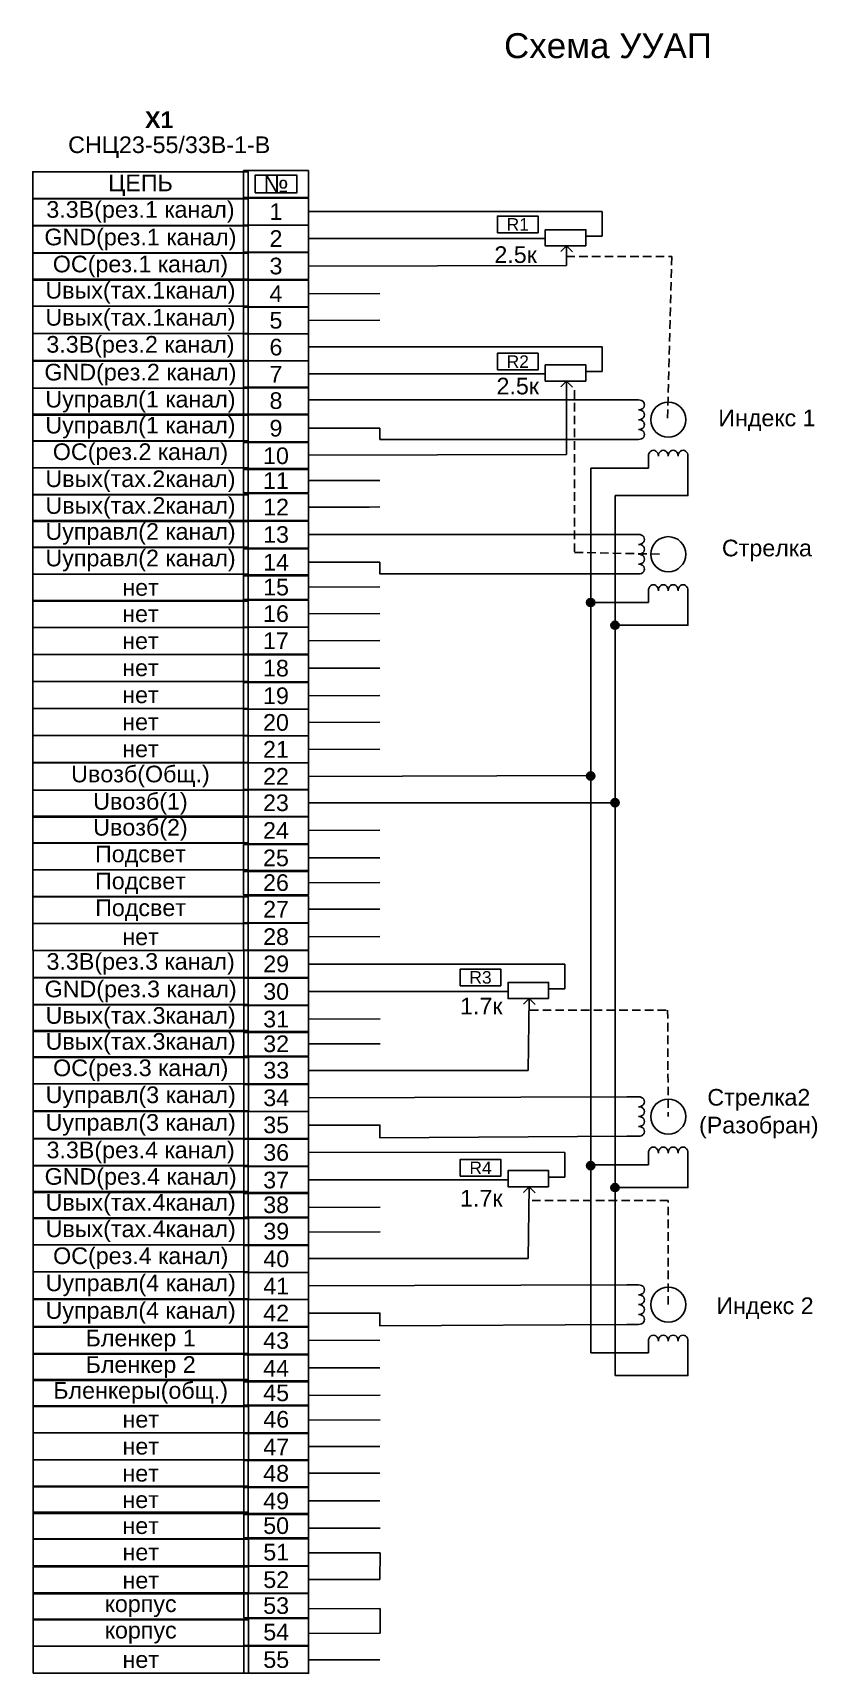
# Model space of a CAD drawing. Extents: x 47 to 144, y 67 to 269.
import ezdxf

# ---------------------------------------------------------------- set-up
doc = ezdxf.new("R2010")
doc.units = 0
doc.header["$LTSCALE"] = 2.1
doc.header["$MEASUREMENT"] = 0
doc.linetypes.add('DASHED', pattern=[0.75, 0.5, -0.25])
doc.layers.get('0').update_dxf_attribs({"linetype": 'CONTINUOUS'})
for name, color, linetype in [('ELECTRICAL', 7, 'CONTINUOUS'), ('Блок-схема', 7, 'CONTINUOUS'), ('Соединительная_линия', 7, 'CONTINUOUS')]:
    doc.layers.add(name, color=color, linetype=linetype)
doc.styles.get("Standard").update_dxf_attribs({"font": 'txt.shx'})

msp = doc.modelspace()

# ---------------------------------------------------------------- hatches: boundary and pattern name
h = msp.add_hatch(color=7)
edge = h.paths.add_edge_path()
edge.add_arc((116, 198.8), 0.5, 0, 360)
h = msp.add_hatch(color=7)
edge = h.paths.add_edge_path()
edge.add_arc((119, 196), 0.5, 0, 360)
h = msp.add_hatch(color=7)
edge = h.paths.add_edge_path()
edge.add_arc((116, 177.4), 0.5, 0, 360)
h = msp.add_hatch(color=7)
edge = h.paths.add_edge_path()
edge.add_arc((119, 174.1), 0.5, 0, 360)
h = msp.add_hatch(color=7)
edge = h.paths.add_edge_path()
edge.add_arc((116, 129.3), 0.5, 0, 360)
h = msp.add_hatch(color=7)
edge = h.paths.add_edge_path()
edge.add_arc((119, 126.6), 0.5, 0, 360)

# ---------------------------------------------------------------- linework, layer by layer
at = {"color": 7, "linetype": 'CONTINUOUS'}
for p, q in [((81.164595, 247.045664), (117.4, 247.045664)), ((117.4, 247.045664), (117.4, 244)), ((81.164595, 243.716399), (110.4, 243.716399)), ((115.4, 244), (117.4, 244)), ((115.4, 243.066667), (115.4, 242.8)), ((113, 242.8), (112.3, 242.1)), ((113, 242.8), (113.733333, 242.066667)), ((113, 240.396366), (113, 242.8)), ((81.164595, 240.3147), (113, 240.396366)), ((81.164595, 236.913), (89.986259, 236.93563)), ((81.164595, 233.621643), (89.986259, 233.644273)), ((81.164595, 230.365482), (117.4, 230.365482)), ((117.4, 230.365482), (117.4, 227.319818)), ((81.164595, 227.036217), (110.4, 227.036217)), ((115.4, 227.319818), (117.4, 227.319818)), ((113, 226.119818), (112.3, 225.419818)), ((113, 226.119818), (113.733333, 225.386485)), ((113, 217.081666), (113, 226.119818)), ((115.4, 226.386485), (115.4, 226.119818)), ((81.164595, 223.8), (120.445224, 223.8)), ((81.164595, 220.301727), (89.986259, 220.324357)), ((81.164595, 217), (113, 217.081666)), ((123.125696, 215.400076), (116, 215.400076)), ((116, 215.400076), (116, 177.439914)), ((81.164595, 213.847988), (89.986259, 213.870618)), ((119, 212), (119, 174.075966)), ((81.175385, 207.180097), (120.445224, 207.2)), ((81.175385, 203.778397), (90, 203.801027)), ((81.175385, 200.690878), (90, 200.748988)), ((123.125696, 198.800076), (116, 198.800076)), ((81.164595, 197.418204), (89.986259, 197.440834)), ((81.164595, 194.088939), (89.986259, 194.111569)), ((81.164595, 190.68724), (89.986259, 190.70987)), ((81.164595, 187.28554), (89.986259, 187.30817)), ((81.164595, 183.994183), (89.986259, 184.016813)), ((81.164595, 180.681563), (89.986259, 180.704193)), ((81.164595, 177.350552), (116, 177.439914)), ((116, 177.439914), (116, 106.190043)), ((81.164595, 174.075966), (119, 174.075966)), ((119, 174.075966), (119, 103.389968)), ((81.164595, 170.674267), (89.986259, 170.696897)), ((81.164595, 167.272567), (89.986259, 167.295197)), ((81.164595, 164.220528), (89.986259, 164.243158)), ((81.175385, 160.954336), (90, 160.976966)), ((81.175385, 157.552637), (90, 157.575266)), ((81.189209, 154.188372), (112.8, 154.165482)), ((112.8, 154.165482), (112.8, 151.119818)), ((81.189209, 150.786673), (105.8, 150.786673)), ((108.4, 149.919818), (107.7, 149.219818)), ((108.282297, 141.066742), (108.4, 149.919818)), ((108.4, 149.919818), (109.133333, 149.186485)), ((110.8, 151.119818), (112.8, 151.119818)), ((110.8, 150.186485), (110.8, 149.919818)), ((81.189209, 147.384973), (90.010874, 147.407603)), ((81.189209, 144.332934), (90.010874, 144.355564)), ((81.2, 141.066742), (108.282297, 141.066742)), ((81.2, 137.665042), (120.445224, 137.8)), ((81.2, 130.960815), (112.810791, 130.937925)), ((112.810791, 130.937925), (112.810791, 127.892261)), ((81.2, 127.559116), (105.810791, 127.559116)), ((110.810791, 127.892261), (112.810791, 127.892261)), ((123.125696, 129.400076), (116, 129.400076)), ((108.410791, 126.692261), (107.710791, 125.992261)), ((108.293088, 117.839185), (108.410791, 126.692261)), ((108.410791, 126.692261), (109.144124, 125.958928)), ((110.810791, 126.958928), (110.810791, 126.692261)), ((81.2, 124.157416), (90.021665, 124.180046)), ((81.2, 121.105377), (90.021665, 121.128007)), ((81.210791, 117.839185), (108.293088, 117.839185)), ((81.2, 114.45501), (120.445224, 114.589968)), ((81.2, 107.750783), (90, 107.74441)), ((123.125696, 106.190043), (116, 106.190043)), ((81.2, 104.349083), (90, 104.349083)), ((81.2, 100.947384), (90.021665, 100.970013)), ((81.2, 97.895344), (90.021665, 97.917974)), ((81.210791, 94.629152), (90, 94.629152)), ((81.2, 91.360815), (90, 91.354443)), ((81.2, 87.959116), (90, 87.959116)), ((81.2, 84.557416), (90.021665, 84.580046)), ((81.2, 81.505377), (90.021665, 81.528007)), ((90.021665, 81.528007), (90, 78.239185)), ((81.210791, 78.239185), (90, 78.239185)), ((81.2, 74.625506), (90.021665, 74.648135)), ((90.021665, 74.648135), (90.021665, 71.596096)), ((81.2, 71.573466), (90.021665, 71.596096)), ((81.210791, 68.307274), (90, 68.307274))]:
    msp.add_line(p, q, dxfattribs=at)
for points in [[(74.591488, 249.373142), (79.746866, 249.373142), (79.746866, 251.521584), (74.591488, 251.521584)], [(104.5, 244.435555), (109.5, 244.435555), (109.5, 246.5), (104.5, 246.5)], [(104.5, 227.5), (109.5, 227.5), (109.5, 229.564445), (104.5, 229.564445)], [(99.9, 151.5), (104.9, 151.5), (104.9, 153.564445), (99.9, 153.564445)], [(99.910791, 128), (104.910791, 128), (104.910791, 130.064445), (99.910791, 130.064445)]]:
    msp.add_lwpolyline(points, close=True, dxfattribs=at)
for points in [[(115.4, 243.066667), (115.4, 244.8), (110.4, 244.8), (110.4, 242.8), (115.4, 242.8)], [(115.4, 226.386485), (115.4, 228.119818), (110.4, 228.119818), (110.4, 226.119818), (115.4, 226.119818)], [(120.445224, 218.925696), (90, 218.925696), (89.986259, 220.324357)], [(128, 215.400076), (128, 212), (119, 212)], [(81.175385, 210.581796), (88.675385, 210.581796), (90, 210.604426)], [(120.445224, 202.325696), (90, 202.325696), (90, 203.801027)], [(128, 198.800076), (128, 196), (119, 196)], [(110.8, 150.186485), (110.8, 151.919818), (105.8, 151.919818), (105.8, 149.919818), (110.8, 149.919818)], [(81.189209, 134.320282), (90, 134.320282), (90, 132.733333), (120.445224, 132.925696)], [(110.810791, 126.958928), (110.810791, 128.692261), (105.810791, 128.692261), (105.810791, 126.692261), (110.810791, 126.692261)], [(128, 129.400076), (128, 126.6), (119, 126.6)], [(81.189209, 111.11025), (90, 111.11025), (90, 109.523301), (120.445224, 109.715664)], [(128, 106.190043), (128, 103.389968), (119, 103.389968)]]:
    msp.add_lwpolyline(points, dxfattribs=at)
at = {"color": 7, "linetype": 'DASHED'}
for points in [[(113, 241.5), (126, 241.5), (125.46387, 221.362848)], [(114, 225), (114, 204.987565), (125, 204.762848)], [(108.5, 148.5), (125.490208, 148.5), (125.562848, 135.362848)], [(125.562848, 112.152816), (125.562848, 125), (108.5, 125)]]:
    msp.add_lwpolyline(points, dxfattribs=at)
at = {"color": 7, "linetype": 'CONTINUOUS'}
for points in [[(127.729205, 221.362848, 1), (123.396491, 221.362848, 1)], [(127.729205, 204.762848, 1), (123.396491, 204.762848, 1)], [(127.729205, 135.362848, 1), (123.396491, 135.362848, 1)], [(127.729205, 112.152816, 1), (123.396491, 112.152816, 1)]]:
    msp.add_lwpolyline(points, format="xyb", close=True, dxfattribs=at)
for centre in [(116, 198.8), (119, 196), (116, 177.4), (119, 174.1), (116, 129.3), (119, 126.6)]:
    msp.add_circle(centre, 0.5, dxfattribs=at)
at = {"layer": 'ELECTRICAL', "linetype": 'CONTINUOUS'}
for p, q in [((121.907515, 223.8), (120.445224, 223.8)), ((121.907515, 218.925696), (120.445224, 218.925696)), ((123.125696, 216.862367), (123.125696, 215.400076)), ((128, 216.862367), (128, 215.400076)), ((121.907515, 207.2), (120.445224, 207.2)), ((121.907515, 202.325696), (120.445224, 202.325696)), ((123.125696, 200.262367), (123.125696, 198.800076)), ((128, 200.262367), (128, 198.800076)), ((121.907515, 137.8), (120.445224, 137.8)), ((121.907515, 132.925696), (120.445224, 132.925696)), ((123.125696, 130.862367), (123.125696, 129.400076)), ((128, 130.862367), (128, 129.400076)), ((121.907515, 114.589968), (120.445224, 114.589968)), ((121.907515, 109.715664), (120.445224, 109.715664)), ((123.125696, 107.652334), (123.125696, 106.190043)), ((128, 107.652334), (128, 106.190043))]:
    msp.add_line(p, q, dxfattribs=at)
for centre, major_axis in [((121.935614, 223.190712), (0.703046, 0)), ((121.935614, 221.972136), (0.703046, 0)), ((121.935614, 220.75356), (0.703046, 0)), ((121.935614, 219.534984), (0.703046, 0)), ((123.734984, 216.890466), (0, 0.703046)), ((124.95356, 216.890466), (0, 0.703046)), ((126.172136, 216.890466), (0, 0.703046)), ((127.390712, 216.890466), (0, 0.703046)), ((121.935614, 206.590712), (0.703046, 0)), ((121.935614, 205.372136), (0.703046, 0)), ((121.935614, 204.15356), (0.703046, 0)), ((121.935614, 202.934984), (0.703046, 0)), ((123.734984, 200.290466), (0, 0.703046)), ((124.95356, 200.290466), (0, 0.703046)), ((126.172136, 200.290466), (0, 0.703046)), ((127.390712, 200.290466), (0, 0.703046)), ((121.935614, 137.190712), (0.703046, 0)), ((121.935614, 135.972136), (0.703046, 0)), ((121.935614, 134.75356), (0.703046, 0)), ((121.935614, 133.534984), (0.703046, 0)), ((123.734984, 130.890466), (0, 0.703046)), ((124.95356, 130.890466), (0, 0.703046)), ((126.172136, 130.890466), (0, 0.703046)), ((127.390712, 130.890466), (0, 0.703046)), ((121.935614, 113.98068), (0.703046, 0)), ((121.935614, 112.762104), (0.703046, 0)), ((121.935614, 111.543528), (0.703046, 0)), ((121.935614, 110.324952), (0.703046, 0)), ((123.734984, 107.680434), (0, 0.703046)), ((124.95356, 107.680434), (0, 0.703046)), ((126.172136, 107.680434), (0, 0.703046)), ((127.390712, 107.680434), (0, 0.703046))]:
    msp.add_ellipse(centre, major_axis=major_axis, ratio=0.867333, start_param=4.6724102933, end_param=1.6107750139, dxfattribs=at)
at = {"layer": 'Блок-схема', "linetype": 'CONTINUOUS'}
for points in [[(47.175385, 248.615929), (73.731627, 248.615929), (73.731627, 251.952108), (47.175385, 251.952108)], [(73.173759, 248.782321), (81.164595, 248.782321), (81.164595, 252.112406), (73.173759, 252.112406)], [(47.175385, 245.33191), (73.731627, 245.33191), (73.731627, 248.66809), (47.175385, 248.66809)], [(73.173759, 245.380622), (81.164595, 245.380622), (81.164595, 248.710706), (73.173759, 248.710706)], [(47.175385, 241.93191), (73.731627, 241.93191), (73.731627, 245.26809), (47.175385, 245.26809)], [(73.173759, 242.051357), (81.164595, 242.051357), (81.164595, 245.381442), (73.173759, 245.381442)], [(47.175385, 238.6), (73.731627, 238.6), (73.731627, 241.936179), (47.175385, 241.936179)], [(73.173759, 238.649658), (81.164595, 238.649658), (81.164595, 241.979742), (73.173759, 241.979742)], [(47.175385, 235.35605), (73.731627, 235.35605), (73.731627, 238.692229), (47.175385, 238.692229)], [(73.173759, 235.247958), (81.164595, 235.247958), (81.164595, 238.578043), (73.173759, 238.578043)], [(47.175385, 232.019871), (73.731627, 232.019871), (73.731627, 235.35605), (47.175385, 235.35605)], [(73.173759, 231.956601), (81.164595, 231.956601), (81.164595, 235.286686), (73.173759, 235.286686)], [(47.175385, 228.683692), (73.731627, 228.683692), (73.731627, 232.019871), (47.175385, 232.019871)], [(73.173759, 228.643981), (81.164595, 228.643981), (81.164595, 231.974066), (73.173759, 231.974066)], [(47.175385, 225.254889), (73.731627, 225.254889), (73.731627, 228.591068), (47.175385, 228.591068)], [(73.173759, 225.31297), (81.164595, 225.31297), (81.164595, 228.643055), (73.173759, 228.643055)], [(47.175385, 221.91871), (73.731627, 221.91871), (73.731627, 225.254889), (47.175385, 225.254889)], [(73.173759, 222.038384), (81.164595, 222.038384), (81.164595, 225.368469), (73.173759, 225.368469)], [(47.175385, 218.710538), (73.731627, 218.710538), (73.731627, 222.046717), (47.175385, 222.046717)], [(73.173759, 218.636684), (81.164595, 218.636684), (81.164595, 221.966769), (73.173759, 221.966769)], [(47.175385, 215.43636), (73.731627, 215.43636), (73.731627, 218.772539), (47.175385, 218.772539)], [(73.173759, 215.234985), (81.164595, 215.234985), (81.164595, 218.56507), (73.173759, 218.56507)], [(47.175385, 212.100181), (73.731627, 212.100181), (73.731627, 215.43636), (47.175385, 215.43636)], [(73.173759, 212.338866), (81.164595, 212.338866), (81.164595, 215.35711), (73.173759, 215.35711)], [(47.186135, 208.79708), (73.742377, 208.79708), (73.742377, 212.133259), (47.186135, 212.133259)], [(73.18455, 208.916754), (81.175385, 208.916754), (81.175385, 212.246838), (73.18455, 212.246838)], [(47.186135, 205.588908), (73.742377, 205.588908), (73.742377, 208.925087), (47.186135, 208.925087)], [(73.18455, 205.515054), (81.175385, 205.515054), (81.175385, 208.845139), (73.18455, 208.845139)], [(47.186135, 202.31473), (73.742377, 202.31473), (73.742377, 205.650909), (47.186135, 205.650909)], [(73.18455, 202.113355), (81.175385, 202.113355), (81.175385, 205.443439), (73.18455, 205.443439)], [(47.186135, 198.978551), (73.742377, 198.978551), (73.742377, 202.31473), (47.186135, 202.31473)], [(73.18455, 199.181756), (81.175385, 199.181756), (81.175385, 202.2), (73.18455, 202.2)], [(47.175385, 195.73191), (73.731627, 195.73191), (73.731627, 199.06809), (47.175385, 199.06809)], [(73.173759, 195.753162), (81.164595, 195.753162), (81.164595, 199.083246), (73.173759, 199.083246)], [(47.175385, 192.4), (73.731627, 192.4), (73.731627, 195.736179), (47.175385, 195.736179)], [(73.173759, 192.423897), (81.164595, 192.423897), (81.164595, 195.753982), (73.173759, 195.753982)], [(47.175385, 189.063821), (73.731627, 189.063821), (73.731627, 192.4), (47.175385, 192.4)], [(73.173759, 189.022198), (81.164595, 189.022198), (81.164595, 192.352282), (73.173759, 192.352282)], [(47.175385, 185.72859), (73.731627, 185.72859), (73.731627, 189.064769), (47.175385, 189.064769)], [(73.173759, 185.620498), (81.164595, 185.620498), (81.164595, 188.950583), (73.173759, 188.950583)], [(47.175385, 182.392411), (73.731627, 182.392411), (73.731627, 185.72859), (47.175385, 185.72859)], [(73.173759, 182.329141), (81.164595, 182.329141), (81.164595, 185.659226), (73.173759, 185.659226)], [(47.175385, 179.056232), (73.731627, 179.056232), (73.731627, 182.392411), (47.175385, 182.392411)], [(73.173759, 179.016521), (81.164595, 179.016521), (81.164595, 182.346606), (73.173759, 182.346606)], [(47.175385, 175.663821), (73.731627, 175.663821), (73.731627, 179), (47.175385, 179)], [(73.173759, 175.68551), (81.164595, 175.68551), (81.164595, 179.015595), (73.173759, 179.015595)], [(47.175385, 172.29125), (73.731627, 172.29125), (73.731627, 175.627429), (47.175385, 175.627429)], [(73.173759, 172.410924), (81.164595, 172.410924), (81.164595, 175.741009), (73.173759, 175.741009)], [(47.175385, 169.083078), (73.731627, 169.083078), (73.731627, 172.419257), (47.175385, 172.419257)], [(73.173759, 169.009224), (81.164595, 169.009224), (81.164595, 172.339309), (73.173759, 172.339309)], [(47.175385, 165.8089), (73.731627, 165.8089), (73.731627, 169.145079), (47.175385, 169.145079)], [(73.173759, 165.607525), (81.164595, 165.607525), (81.164595, 168.93761), (73.173759, 168.93761)], [(47.175385, 162.472721), (73.731627, 162.472721), (73.731627, 165.8089), (47.175385, 165.8089)], [(73.173759, 162.711406), (81.164595, 162.711406), (81.164595, 165.72965), (73.173759, 165.72965)], [(47.186135, 159.16962), (73.742377, 159.16962), (73.742377, 162.505799), (47.186135, 162.505799)], [(73.18455, 159.289294), (81.175385, 159.289294), (81.175385, 162.619378), (73.18455, 162.619378)], [(47.186135, 155.863821), (73.742377, 155.863821), (73.742377, 159.2), (47.186135, 159.2)], [(73.18455, 155.887594), (81.175385, 155.887594), (81.175385, 159.217679), (73.18455, 159.217679)], [(47.2, 152.53191), (73.756242, 152.53191), (73.756242, 155.86809), (47.2, 155.86809)], [(73.198374, 152.52333), (81.189209, 152.52333), (81.189209, 155.853414), (73.198374, 155.853414)], [(47.2, 149.13191), (73.756242, 149.13191), (73.756242, 152.46809), (47.2, 152.46809)], [(73.198374, 149.12163), (81.189209, 149.12163), (81.189209, 152.451715), (73.198374, 152.451715)], [(47.2, 145.863821), (73.756242, 145.863821), (73.756242, 149.2), (47.2, 149.2)], [(73.198374, 145.719931), (81.189209, 145.719931), (81.189209, 149.050015), (73.198374, 149.050015)], [(47.2, 142.663821), (73.756242, 142.663821), (73.756242, 146), (47.2, 146)], [(73.198374, 142.823812), (81.189209, 142.823812), (81.189209, 145.842056), (73.198374, 145.842056)], [(47.21075, 139.4), (73.766992, 139.4), (73.766992, 142.736179), (47.21075, 142.736179)], [(73.209165, 139.401699), (81.2, 139.401699), (81.2, 142.731784), (73.209165, 142.731784)], [(47.21075, 136.073853), (73.766992, 136.073853), (73.766992, 139.410032), (47.21075, 139.410032)], [(73.209165, 136), (81.2, 136), (81.2, 139.330085), (73.209165, 139.330085)], [(47.2, 132.663821), (73.756242, 132.663821), (73.756242, 136), (47.2, 136)], [(73.198374, 132.65524), (81.189209, 132.65524), (81.189209, 135.985325), (73.198374, 135.985325)], [(47.2, 129.263821), (73.756242, 129.263821), (73.756242, 132.6), (47.2, 132.6)], [(73.198374, 129.253541), (81.189209, 129.253541), (81.189209, 132.583625), (73.198374, 132.583625)], [(47.2, 125.995731), (73.756242, 125.995731), (73.756242, 129.33191), (47.2, 129.33191)], [(73.198374, 125.851841), (81.189209, 125.851841), (81.189209, 129.181926), (73.198374, 129.181926)], [(47.2, 122.795731), (73.756242, 122.795731), (73.756242, 126.13191), (47.2, 126.13191)], [(73.198374, 122.955722), (81.189209, 122.955722), (81.189209, 125.973966), (73.198374, 125.973966)], [(47.21075, 119.53191), (73.766992, 119.53191), (73.766992, 122.86809), (47.21075, 122.86809)], [(73.209165, 119.53361), (81.2, 119.53361), (81.2, 122.863695), (73.209165, 122.863695)], [(47.21075, 116.205764), (73.766992, 116.205764), (73.766992, 119.541943), (47.21075, 119.541943)], [(73.209165, 116.13191), (81.2, 116.13191), (81.2, 119.461995), (73.209165, 119.461995)], [(47.21075, 112.863821), (73.766992, 112.863821), (73.766992, 116.2), (47.21075, 116.2)], [(73.209165, 112.789968), (81.2, 112.789968), (81.2, 116.120052), (73.209165, 116.120052)], [(47.2, 109.453789), (73.756242, 109.453789), (73.756242, 112.789968), (47.2, 112.789968)], [(73.198374, 109.445208), (81.189209, 109.445208), (81.189209, 112.775292), (73.198374, 112.775292)], [(47.2, 106.053789), (73.756242, 106.053789), (73.756242, 109.389968), (47.2, 109.389968)], [(73.198374, 106.043508), (81.189209, 106.043508), (81.189209, 109.373593), (73.198374, 109.373593)], [(47.2, 102.785699), (73.756242, 102.785699), (73.756242, 106.121878), (47.2, 106.121878)], [(73.198374, 102.641809), (81.189209, 102.641809), (81.189209, 105.971893), (73.198374, 105.971893)], [(47.2, 99.585699), (73.756242, 99.585699), (73.756242, 102.921878), (47.2, 102.921878)], [(73.198374, 99.74569), (81.189209, 99.74569), (81.189209, 102.763934), (73.198374, 102.763934)], [(47.21075, 96.321878), (73.766992, 96.321878), (73.766992, 99.658057), (47.21075, 99.658057)], [(73.209165, 96.323577), (81.2, 96.323577), (81.2, 99.653662), (73.209165, 99.653662)], [(47.21075, 92.995731), (73.766992, 92.995731), (73.766992, 96.33191), (47.21075, 96.33191)], [(73.209165, 92.921878), (81.2, 92.921878), (81.2, 96.251963), (73.209165, 96.251963)], [(47.2, 89.663821), (73.756242, 89.663821), (73.756242, 93), (47.2, 93)], [(73.198374, 89.653541), (81.189209, 89.653541), (81.189209, 92.983625), (73.198374, 92.983625)], [(47.2, 86.395731), (73.756242, 86.395731), (73.756242, 89.73191), (47.2, 89.73191)], [(73.198374, 86.251841), (81.189209, 86.251841), (81.189209, 89.581926), (73.198374, 89.581926)], [(47.2, 83.195731), (73.756242, 83.195731), (73.756242, 86.53191), (47.2, 86.53191)], [(73.198374, 83.355722), (81.189209, 83.355722), (81.189209, 86.373966), (73.198374, 86.373966)], [(47.21075, 79.93191), (73.766992, 79.93191), (73.766992, 83.26809), (47.21075, 83.26809)], [(73.209165, 79.93361), (81.2, 79.93361), (81.2, 83.263695), (73.209165, 83.263695)], [(47.21075, 76.463821), (73.766992, 76.463821), (73.766992, 79.8), (47.21075, 79.8)], [(73.209165, 76.53191), (81.2, 76.53191), (81.2, 79.861995), (73.209165, 79.861995)], [(47.2, 73.263821), (73.756242, 73.263821), (73.756242, 76.6), (47.2, 76.6)], [(73.198374, 73.490878), (81.189209, 73.490878), (81.189209, 76.509122), (73.198374, 76.509122)], [(47.21075, 70), (73.766992, 70), (73.766992, 73.336179), (47.21075, 73.336179)], [(73.209165, 70.069915), (81.2, 70.069915), (81.2, 73.4), (73.209165, 73.4)], [(47.21075, 66.673853), (73.766992, 66.673853), (73.766992, 70.010032), (47.21075, 70.010032)], [(73.209165, 66.669915), (81.2, 66.669915), (81.2, 70), (73.209165, 70)]]:
    msp.add_lwpolyline(points, close=True, dxfattribs=at)
at = {"layer": 'Соединительная_линия', "linetype": 'CONTINUOUS'}
msp.add_line((60.453506, 241.936179), (60.453506, 241.93191), dxfattribs=at)

# ---------------------------------------------------------------- texts
at = {"attachment_point": 5}
for s, insert, char_height, width in [('\\C7;\\fArial|b0|i0|;\\H3.0820059355348;Схема УУАП', (118.130901, 267.5), 3.082006, 61.261803), ('\\C7;\\fArial|b1|i0|;\\H2.0546471100301;Х1', (62.769993, 258.378345), 2.054647, 9.460013), ('\\C7;\\fArial|b0|i0|;\\H2.0546471100301;СНЦ23-55/33В-1-В', (64, 255), 2.054647, 40), ('\\C7;\\fArial|b0|i0|;\\H2.0546471100301;№', (77.169177, 250.447363), 2.054647, 5.155378), ('\\C7;\\fArial|b0|i0|;\\H1.5409676972777;R1', (107, 245.467777), 1.540968, 5), ('\\C7;\\fArial|b0|i0|;\\H2.0546471100301;2.5к', (106.738197, 241.719109), 2.054647, 16.523605), ('\\C7;\\fArial|b0|i0|;\\H1.5409676972777;R2', (107, 228.532223), 1.540968, 5), ('\\C7;\\fArial|b0|i0|;\\H2.0546471100301;2.5к', (107, 225.5), 2.054647, 16.523605), ('\\C7;\\fArial|b0|i0|;\\H2.0546471100301;Индекс 1', (137.738197, 221.280891), 2.054647, 16.523605), ('\\C7;\\fArial|b0|i0|;\\H2.0546471100301;Стрелка', (137.738197, 205.219109), 2.054647, 16.523605), ('\\C7;\\fArial|b0|i0|;\\H1.5409676972777;R3', (102.4, 152.532223), 1.540968, 5), ('\\C7;\\fArial|b0|i0|;\\H2.0546471100301;1.7к', (102.5, 149), 2.054647, 16.523605), ('\\C7;\\fArial|b0|i0|;\\H2.0546471100301;Стрелка2\\P(Разобран)', (136.738197, 135.719109), 2.054647, 16.523605), ('\\C7;\\fArial|b0|i0|;\\H1.5409676972777;R4', (102.410791, 129.032223), 1.540968, 5), ('\\C7;\\fArial|b0|i0|;\\H2.0546471100301;1.7к', (102.5, 125.280891), 2.054647, 16.523605), ('\\C7;\\fArial|b0|i0|;\\H2.0546471100301;Индекс 2', (137.5, 111.719109), 2.054647, 16.523605)]:
    msp.add_mtext(s, dxfattribs=dict(at, insert=insert, char_height=char_height, width=width))
at = {"layer": 'Блок-схема', "char_height": 2.054647, "attachment_point": 5}
for s, insert, width in [('\\C7;\\fArial|b0|i0|;\\H2.0546471100301;ЦЕПЬ', (60.453506, 250.284018), 26.556242), ('\\C7;\\fArial|b0|i0|;\\H2.0546471100301;3.3В(рез.1 канал)', (60.453506, 247), 26.556242), ('\\C7;\\fArial|b0|i0|;\\H2.0546471100301;1', (77.169177, 247.045664), 7.990835), ('\\C7;\\fArial|b0|i0|;\\H2.0546471100301;GND(рез.1 канал)', (60.453506, 243.6), 26.556242), ('\\C7;\\fArial|b0|i0|;\\H2.0546471100301;2', (77.169177, 243.716399), 7.990835), ('\\C7;\\fArial|b0|i0|;\\H2.0546471100301;ОС(рез.1 канал)', (60.453506, 240.26809), 26.556242), ('\\C7;\\fArial|b0|i0|;\\H2.0546471100301;3', (77.169177, 240.3147), 7.990835), ('\\C7;\\fArial|b0|i0|;\\H2.0546471100301;Uвых(тах.1канал)', (60.453506, 237.024139), 26.556242), ('\\C7;\\fArial|b0|i0|;\\H2.0546471100301;4', (77.169177, 236.913), 7.990835), ('\\C7;\\fArial|b0|i0|;\\H2.0546471100301;Uвых(тах.1канал)', (60.453506, 233.68796), 26.556242), ('\\C7;\\fArial|b0|i0|;\\H2.0546471100301;5', (77.169177, 233.621643), 7.990835), ('\\C7;\\fArial|b0|i0|;\\H2.0546471100301;3.3В(рез.2 канал)', (60.453506, 230.351781), 26.556242), ('\\C7;\\fArial|b0|i0|;\\H2.0546471100301;6', (77.169177, 230.309023), 7.990835), ('\\C7;\\fArial|b0|i0|;\\H2.0546471100301;GND(рез.2 канал)', (60.453506, 226.922978), 26.556242), ('\\C7;\\fArial|b0|i0|;\\H2.0546471100301;7', (77.169177, 226.978012), 7.990835), ('\\C7;\\fArial|b0|i0|;\\H2.0546471100301;Uуправл(1 канал)', (60.453506, 223.586799), 26.556242), ('\\C7;\\fArial|b0|i0|;\\H2.0546471100301;8', (77.169177, 223.703426), 7.990835), ('\\C7;\\fArial|b0|i0|;\\H2.0546471100301;Uуправл(1 канал)', (60.453506, 220.378627), 26.556242), ('\\C7;\\fArial|b0|i0|;\\H2.0546471100301;9', (77.169177, 220.301727), 7.990835), ('\\C7;\\fArial|b0|i0|;\\H2.0546471100301;ОС(рез.2 канал)', (60.453506, 217.104449), 26.556242), ('\\C7;\\fArial|b0|i0|;\\H2.0546471100301;10', (77.169177, 216.900027), 7.990835), ('\\C7;\\fArial|b0|i0|;\\H2.0546471100301;Uвых(тах.2канал)', (60.453506, 213.76827), 26.556242), ('\\C7;\\fArial|b0|i0|;\\H2.0546471100301;11', (77.169177, 213.847988), 7.990835), ('\\C7;\\fArial|b0|i0|;\\H2.0546471100301;Uвых(тах.2канал)', (60.464256, 210.465169), 26.556242), ('\\C7;\\fArial|b0|i0|;\\H2.0546471100301;12', (77.179968, 210.581796), 7.990835), ('\\C7;\\fArial|b0|i0|;\\H2.0546471100301;Uуправл(2 канал)', (60.464256, 207.256997), 26.556242), ('\\C7;\\fArial|b0|i0|;\\H2.0546471100301;13', (77.179968, 207.180097), 7.990835), ('\\C7;\\fArial|b0|i0|;\\H2.0546471100301;Uуправл(2 канал)', (60.464256, 203.982819), 26.556242), ('\\C7;\\fArial|b0|i0|;\\H2.0546471100301;14', (77.179968, 203.778397), 7.990835), ('\\C7;\\fArial|b0|i0|;\\H2.0546471100301;нет', (60.464256, 200.64664), 26.556242), ('\\C7;\\fArial|b0|i0|;\\H2.0546471100301;15', (77.179968, 200.690878), 7.990835), ('\\C7;\\fArial|b0|i0|;\\H2.0546471100301;16', (77.169177, 197.418204), 7.990835), ('\\C7;\\fArial|b0|i0|;\\H2.0546471100301;нет', (60.453506, 197.4), 26.556242), ('\\C7;\\fArial|b0|i0|;\\H2.0546471100301;нет', (60.453506, 194.06809), 26.556242), ('\\C7;\\fArial|b0|i0|;\\H2.0546471100301;17', (77.169177, 194.088939), 7.990835), ('\\C7;\\fArial|b0|i0|;\\H2.0546471100301;нет', (60.453506, 190.73191), 26.556242), ('\\C7;\\fArial|b0|i0|;\\H2.0546471100301;18', (77.169177, 190.68724), 7.990835), ('\\C7;\\fArial|b0|i0|;\\H2.0546471100301;19', (77.169177, 187.28554), 7.990835), ('\\C7;\\fArial|b0|i0|;\\H2.0546471100301;нет', (60.453506, 187.396679), 26.556242), ('\\C7;\\fArial|b0|i0|;\\H2.0546471100301;нет', (60.453506, 184.0605), 26.556242), ('\\C7;\\fArial|b0|i0|;\\H2.0546471100301;20', (77.169177, 183.994183), 7.990835), ('\\C7;\\fArial|b0|i0|;\\H2.0546471100301;нет', (60.453506, 180.724321), 26.556242), ('\\C7;\\fArial|b0|i0|;\\H2.0546471100301;21', (77.169177, 180.681563), 7.990835), ('\\C7;\\fArial|b0|i0|;\\H2.0546471100301;Uвозб(Общ.)', (60.453506, 177.33191), 26.556242), ('\\C7;\\fArial|b0|i0|;\\H2.0546471100301;22', (77.169177, 177.350552), 7.990835), ('\\C7;\\fArial|b0|i0|;\\H2.0546471100301;Uвозб(1)', (60.453506, 173.95934), 26.556242), ('\\C7;\\fArial|b0|i0|;\\H2.0546471100301;23', (77.169177, 174.075966), 7.990835), ('\\C7;\\fArial|b0|i0|;\\H2.0546471100301;Uвозб(2)', (60.453506, 170.751167), 26.556242), ('\\C7;\\fArial|b0|i0|;\\H2.0546471100301;24', (77.169177, 170.674267), 7.990835), ('\\C7;\\fArial|b0|i0|;\\H2.0546471100301;Подсвет', (60.453506, 167.47699), 26.556242), ('\\C7;\\fArial|b0|i0|;\\H2.0546471100301;25', (77.169177, 167.272567), 7.990835), ('\\C7;\\fArial|b0|i0|;\\H2.0546471100301;Подсвет', (60.453506, 164.140811), 26.556242), ('\\C7;\\fArial|b0|i0|;\\H2.0546471100301;26', (77.169177, 164.220528), 7.990835), ('\\C7;\\fArial|b0|i0|;\\H2.0546471100301;Подсвет', (60.464256, 160.837709), 26.556242), ('\\C7;\\fArial|b0|i0|;\\H2.0546471100301;27', (77.179968, 160.954336), 7.990835), ('\\C7;\\fArial|b0|i0|;\\H2.0546471100301;нет', (60.464256, 157.53191), 26.556242), ('\\C7;\\fArial|b0|i0|;\\H2.0546471100301;28', (77.179968, 157.552637), 7.990835), ('\\C7;\\fArial|b0|i0|;\\H2.0546471100301;3.3В(рез.3 канал)', (60.478121, 154.2), 26.556242), ('\\C7;\\fArial|b0|i0|;\\H2.0546471100301;29', (77.193792, 154.188372), 7.990835), ('\\C7;\\fArial|b0|i0|;\\H2.0546471100301;GND(рез.3 канал)', (60.478121, 150.8), 26.556242), ('\\C7;\\fArial|b0|i0|;\\H2.0546471100301;30', (77.193792, 150.786673), 7.990835), ('\\C7;\\fArial|b0|i0|;\\H2.0546471100301;Uвых(тах.3канал)', (60.478121, 147.53191), 26.556242), ('\\C7;\\fArial|b0|i0|;\\H2.0546471100301;31', (77.193792, 147.384973), 7.990835), ('\\C7;\\fArial|b0|i0|;\\H2.0546471100301;Uвых(тах.3канал)', (60.478121, 144.33191), 26.556242), ('\\C7;\\fArial|b0|i0|;\\H2.0546471100301;32', (77.193792, 144.332934), 7.990835), ('\\C7;\\fArial|b0|i0|;\\H2.0546471100301;ОС(рез.3 канал)', (60.488871, 141.06809), 26.556242), ('\\C7;\\fArial|b0|i0|;\\H2.0546471100301;33', (77.204582, 141.066742), 7.990835), ('\\C7;\\fArial|b0|i0|;\\H2.0546471100301;Uуправл(3 канал)', (60.488871, 137.741943), 26.556242), ('\\C7;\\fArial|b0|i0|;\\H2.0546471100301;34', (77.204582, 137.665042), 7.990835), ('\\C7;\\fArial|b0|i0|;\\H2.0546471100301;Uуправл(3 канал)', (60.478121, 134.33191), 26.556242), ('\\C7;\\fArial|b0|i0|;\\H2.0546471100301;35', (77.193792, 134.320282), 7.990835), ('\\C7;\\fArial|b0|i0|;\\H2.0546471100301;3.3В(рез.4 канал)', (60.478121, 130.93191), 26.556242), ('\\C7;\\fArial|b0|i0|;\\H2.0546471100301;36', (77.193792, 130.918583), 7.990835), ('\\C7;\\fArial|b0|i0|;\\H2.0546471100301;GND(рез.4 канал)', (60.478121, 127.663821), 26.556242), ('\\C7;\\fArial|b0|i0|;\\H2.0546471100301;37', (77.193792, 127.516884), 7.990835), ('\\C7;\\fArial|b0|i0|;\\H2.0546471100301;Uвых(тах.4канал)', (60.478121, 124.463821), 26.556242), ('\\C7;\\fArial|b0|i0|;\\H2.0546471100301;38', (77.193792, 124.464844), 7.990835), ('\\C7;\\fArial|b0|i0|;\\H2.0546471100301;Uвых(тах.4канал)', (60.488871, 121.2), 26.556242), ('\\C7;\\fArial|b0|i0|;\\H2.0546471100301;39', (77.204582, 121.198652), 7.990835), ('\\C7;\\fArial|b0|i0|;\\H2.0546471100301;ОС(рез.4 канал)', (60.488871, 117.873853), 26.556242), ('\\C7;\\fArial|b0|i0|;\\H2.0546471100301;40', (77.204582, 117.796953), 7.990835), ('\\C7;\\fArial|b0|i0|;\\H2.0546471100301;Uуправл(4 канал)', (60.488871, 114.53191), 26.556242), ('\\C7;\\fArial|b0|i0|;\\H2.0546471100301;41', (77.204582, 114.45501), 7.990835), ('\\C7;\\fArial|b0|i0|;\\H2.0546471100301;Uуправл(4 канал)', (60.478121, 111.121878), 26.556242), ('\\C7;\\fArial|b0|i0|;\\H2.0546471100301;42', (77.193792, 111.11025), 7.990835), ('\\C7;\\fArial|b0|i0|;\\H2.0546471100301;Бленкер 1', (60.478121, 107.721878), 26.556242), ('\\C7;\\fArial|b0|i0|;\\H2.0546471100301;43', (77.193792, 107.708551), 7.990835), ('\\C7;\\fArial|b0|i0|;\\H2.0546471100301;Бленкер 2', (60.478121, 104.453789), 26.556242), ('\\C7;\\fArial|b0|i0|;\\H2.0546471100301;44', (77.193792, 104.306851), 7.990835), ('\\C7;\\fArial|b0|i0|;\\H2.0546471100301;Бленкеры(общ.)', (60.478121, 101.253789), 26.556242), ('\\C7;\\fArial|b0|i0|;\\H2.0546471100301;45', (77.193792, 101.254812), 7.990835), ('\\C7;\\fArial|b0|i0|;\\H2.0546471100301;нет', (60.488871, 97.989968), 26.556242), ('\\C7;\\fArial|b0|i0|;\\H2.0546471100301;46', (77.204582, 97.98862), 7.990835), ('\\C7;\\fArial|b0|i0|;\\H2.0546471100301;нет', (60.488871, 94.663821), 26.556242), ('\\C7;\\fArial|b0|i0|;\\H2.0546471100301;47', (77.204582, 94.58692), 7.990835), ('\\C7;\\fArial|b0|i0|;\\H2.0546471100301;нет', (60.478121, 91.33191), 26.556242), ('\\C7;\\fArial|b0|i0|;\\H2.0546471100301;48', (77.193792, 91.318583), 7.990835), ('\\C7;\\fArial|b0|i0|;\\H2.0546471100301;нет', (60.478121, 88.063821), 26.556242), ('\\C7;\\fArial|b0|i0|;\\H2.0546471100301;49', (77.193792, 87.916884), 7.990835), ('\\C7;\\fArial|b0|i0|;\\H2.0546471100301;нет', (60.478121, 84.863821), 26.556242), ('\\C7;\\fArial|b0|i0|;\\H2.0546471100301;50', (77.193792, 84.864844), 7.990835), ('\\C7;\\fArial|b0|i0|;\\H2.0546471100301;нет', (60.488871, 81.6), 26.556242), ('\\C7;\\fArial|b0|i0|;\\H2.0546471100301;51', (77.204582, 81.598652), 7.990835), ('\\C7;\\fArial|b0|i0|;\\H2.0546471100301;52', (77.204582, 78.196953), 7.990835), ('\\C7;\\fArial|b0|i0|;\\H2.0546471100301;нет', (60.488871, 78.13191), 26.556242), ('\\C7;\\fArial|b0|i0|;\\H2.0546471100301;корпус', (60.478121, 74.93191), 26.556242), ('\\C7;\\fArial|b0|i0|;\\H2.0546471100301;53', (77.193792, 75), 7.990835), ('\\C7;\\fArial|b0|i0|;\\H2.0546471100301;корпус', (60.488871, 71.66809), 26.556242), ('\\C7;\\fArial|b0|i0|;\\H2.0546471100301;54', (77.204582, 71.734958), 7.990835), ('\\C7;\\fArial|b0|i0|;\\H2.0546471100301;нет', (60.488871, 68.341943), 26.556242), ('\\C7;\\fArial|b0|i0|;\\H2.0546471100301;55', (77.204582, 68.334958), 7.990835)]:
    msp.add_mtext(s, dxfattribs=dict(at, insert=insert, width=width))

doc.saveas('drawing.dxf')
